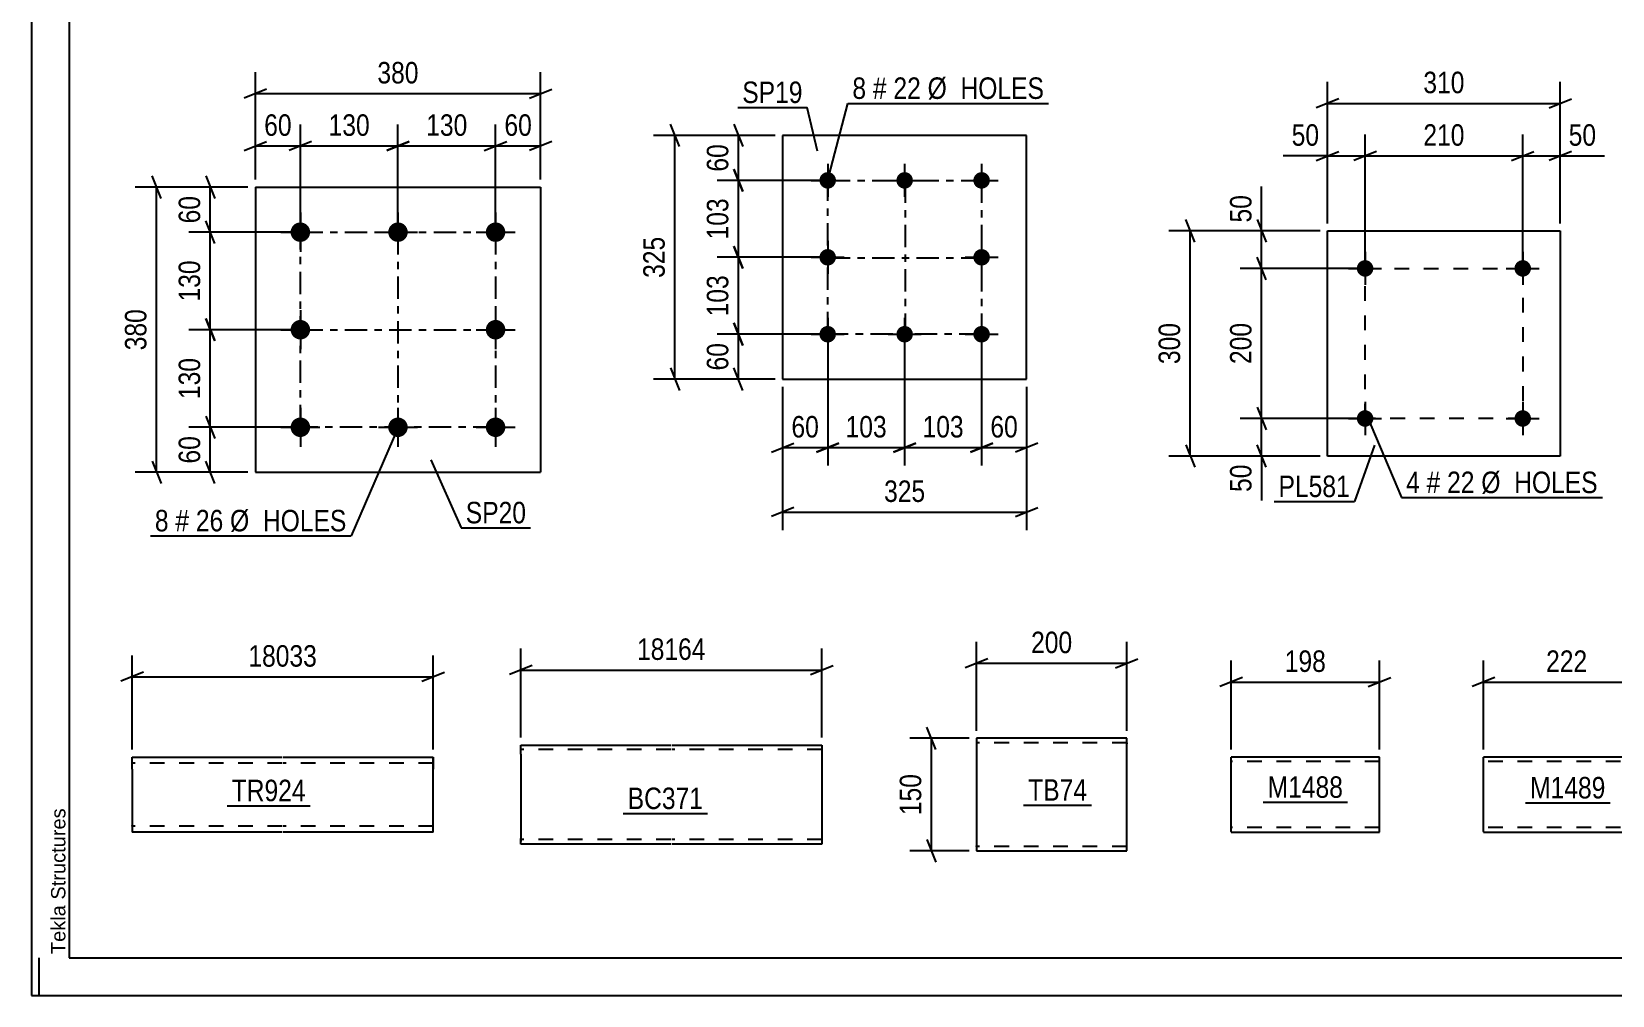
# Model space of a CAD drawing. Header units: millimetres. Extents: x 0 to 841, y 0 to 594.
# Drawn here: x 0 to 210.6, y 0 to 128.4 of the extents above; entities that cross this region are included whole.
import ezdxf

# ---------------------------------------------------------------- set-up
doc = ezdxf.new("R2010")
doc.units = ezdxf.units.MM
doc.linetypes.add('DXK_LINE_DOT2', pattern=[3.9198, 1.9599, -1.9599])
doc.linetypes.add('DXK_LINE_DOT3', pattern=[5.9187, 2.979, -0.9799, 0.9799, -0.9799])
doc.styles.add('Arial', font='ARIAL.TTF', dxfattribs={"height": 0.2})
doc.styles.add('Arial Narrow', font='ARIALN.TTF', dxfattribs={"height": 0.2})

# ---------------------------------------------------------------- blocks, each defined once
blk = doc.blocks.new('Unknown-814521973-1135')
at = {"color": 5, "linetype": 'Continuous'}
for p, q in [((0, 594), (0, 0)), ((5, 589), (5, 5)), ((1, 0), (1, 5)), ((5, 5), (836, 5)), ((0, 0), (841, 0))]:
    blk.add_line(p, q, dxfattribs=at)
at = {"color": 174, "linetype": 'Continuous', "style": 'Arial'}
blk.add_text('Tekla Structures', height=1.9102, rotation=90, dxfattribs=at).set_placement((4.5, 5.5))
blk = doc.blocks.new('Part-814521973-2209 - 2203')
at = {"color": 2, "linetype": 'Continuous'}
for p, q in [((100.04, 114.61), (100.04, 82.11)), ((132.54, 114.61), (100.04, 114.61)), ((132.54, 82.11), (132.54, 114.61)), ((100.04, 82.11), (132.54, 82.11))]:
    blk.add_line(p, q, dxfattribs=at)
blk = doc.blocks.new('Bolt-814521973-2242 - 2203')
at = {"linetype": 'Continuous'}
for points in [[(106.04, 109.71, -1), (106.04, 107.51, -1)], [(116.29, 109.71, -1), (116.29, 107.51, -1)], [(126.54, 109.71, -1), (126.54, 107.51, -1)], [(106.04, 99.46, -1), (106.04, 97.26, -1)], [(126.54, 99.46, -1), (126.54, 97.26, -1)], [(106.04, 89.21, -1), (106.04, 87.01, -1)], [(116.29, 89.21, -1), (116.29, 87.01, -1)], [(126.54, 89.21, -1), (126.54, 87.01, -1)]]:
    blk.add_hatch(color=1, dxfattribs=at).paths.add_polyline_path(points)
at = {"color": 1, "linetype": 'Continuous'}
for p, q in [((106.04, 110.81), (106.04, 106.41)), ((116.29, 110.81), (116.29, 106.41)), ((126.54, 110.81), (126.54, 106.41)), ((103.84, 108.61), (108.24, 108.61)), ((114.09, 108.61), (118.49, 108.61)), ((124.34, 108.61), (128.74, 108.61)), ((106.04, 100.56), (106.04, 96.16)), ((126.54, 100.56), (126.54, 96.16)), ((103.84, 98.36), (108.24, 98.36)), ((124.34, 98.36), (128.74, 98.36)), ((106.04, 90.31), (106.04, 85.91)), ((116.29, 90.31), (116.29, 85.91)), ((126.54, 90.31), (126.54, 85.91)), ((103.84, 88.11), (108.24, 88.11)), ((114.09, 88.11), (118.49, 88.11)), ((124.34, 88.11), (128.74, 88.11))]:
    blk.add_line(p, q, dxfattribs=at)
blk = doc.blocks.new('Part-814521973-2133 - 2118')
at = {"color": 2, "linetype": 'Continuous'}
for p, q in [((125.87, 34.26), (125.87, 19.36)), ((145.87, 34.26), (125.87, 34.26)), ((145.87, 20.46), (145.87, 34.26)), ((125.87, 19.36), (125.87, 19.26)), ((125.87, 19.26), (145.87, 19.26)), ((145.87, 19.26), (145.87, 20.46))]:
    blk.add_line(p, q, dxfattribs=at)
at = {"color": 7, "linetype": 'DXK_LINE_DOT2'}
for p, q in [((145.87, 33.66), (125.87, 33.66)), ((145.87, 33.62), (145.87, 33.66)), ((145.87, 33.66), (145.87, 33.62)), ((145.87, 33.52), (145.87, 33.62)), ((145.87, 33.62), (145.87, 33.52)), ((125.87, 19.86), (125.87, 19.91)), ((145.87, 19.86), (125.87, 19.86)), ((145.87, 19.91), (145.87, 20.23)), ((145.87, 19.86), (145.87, 19.91))]:
    blk.add_line(p, q, dxfattribs=at)
blk = doc.blocks.new('Part-814521973-1954 - 1938')
at = {"color": 2, "linetype": 'Continuous'}
for p, q in [((29.8, 107.71), (29.8, 69.71)), ((29.8, 107.71), (67.8, 107.71)), ((67.8, 107.71), (67.8, 69.71)), ((29.8, 69.71), (67.8, 69.71))]:
    blk.add_line(p, q, dxfattribs=at)
blk = doc.blocks.new('Bolt-814521973-2015 - 1938')
at = {"linetype": 'Continuous'}
for points in [[(35.8, 103.01, -1), (35.8, 100.41, -1)], [(48.8, 103.01, -1), (48.8, 100.41, -1)], [(61.8, 103.01, -1), (61.8, 100.41, -1)], [(35.8, 90.01, -1), (35.8, 87.41, -1)], [(61.8, 90.01, -1), (61.8, 87.41, -1)], [(35.8, 77.01, -1), (35.8, 74.41, -1)], [(48.8, 77.01, -1), (48.8, 74.41, -1)], [(61.8, 77.01, -1), (61.8, 74.41, -1)]]:
    blk.add_hatch(color=1, dxfattribs=at).paths.add_polyline_path(points)
at = {"color": 1, "linetype": 'Continuous'}
for p, q in [((35.8, 104.31), (35.8, 99.11)), ((48.8, 104.31), (48.8, 99.11)), ((61.8, 104.31), (61.8, 99.11)), ((33.2, 101.71), (38.4, 101.71)), ((46.2, 101.71), (51.4, 101.71)), ((59.2, 101.71), (64.4, 101.71)), ((35.8, 91.31), (35.8, 86.11)), ((61.8, 91.31), (61.8, 86.11)), ((33.2, 88.71), (38.4, 88.71)), ((59.2, 88.71), (64.4, 88.71)), ((35.8, 78.31), (35.8, 73.11)), ((48.8, 78.31), (48.8, 73.11)), ((61.8, 78.31), (61.8, 73.11)), ((33.2, 75.71), (38.4, 75.71)), ((46.2, 75.71), (51.4, 75.71)), ((59.2, 75.71), (64.4, 75.71))]:
    blk.add_line(p, q, dxfattribs=at)
blk = doc.blocks.new('Part-814521973-1700 - 1695')
at = {"color": 2, "linetype": 'Continuous'}
for p, q in [((65.16, 32.16), (65.16, 33.36)), ((65.16, 33.36), (85.16, 33.36)), ((65.16, 32.16), (65.16, 20.9)), ((85.26, 33.36), (105.26, 33.36)), ((105.26, 33.36), (105.26, 33.27)), ((105.26, 33.27), (105.26, 32.16)), ((105.26, 32.16), (105.26, 20.16)), ((65.16, 20.26), (65.16, 20.9)), ((65.16, 20.16), (65.16, 20.26)), ((85.16, 20.16), (65.16, 20.16)), ((105.26, 20.16), (85.26, 20.16))]:
    blk.add_line(p, q, dxfattribs=at)
at = {"color": 7, "linetype": 'DXK_LINE_DOT2'}
for p, q in [((85.16, 32.76), (65.16, 32.76)), ((105.26, 32.76), (85.26, 32.76)), ((105.26, 33.01), (105.26, 32.16)), ((65.16, 20.9), (65.16, 20.52)), ((65.16, 20.76), (65.16, 20.81)), ((85.16, 20.76), (65.16, 20.76)), ((105.26, 20.76), (85.26, 20.76)), ((105.26, 20.81), (105.26, 20.9)), ((105.26, 20.76), (105.26, 20.81)), ((105.26, 20.76), (105.26, 20.81))]:
    blk.add_line(p, q, dxfattribs=at)
blk = doc.blocks.new('Part-814521973-6225 - 6219')
at = {"color": 2, "linetype": 'Continuous'}
for p, q in [((13.39, 30.16), (13.39, 31.76)), ((13.39, 31.76), (33.39, 31.76)), ((33.49, 31.76), (53.49, 31.76)), ((53.49, 31.76), (53.49, 30.16)), ((13.39, 30.16), (13.39, 21.76)), ((53.49, 21.76), (53.49, 30.16)), ((33.39, 21.76), (13.39, 21.76)), ((53.49, 21.76), (33.49, 21.76))]:
    blk.add_line(p, q, dxfattribs=at)
at = {"color": 7, "linetype": 'DXK_LINE_DOT2'}
for p, q in [((53.49, 30.16), (53.49, 31.64)), ((33.39, 30.96), (13.39, 30.96)), ((53.49, 30.96), (33.49, 30.96)), ((13.39, 22.56), (13.39, 22.62)), ((33.39, 22.56), (13.39, 22.56)), ((53.49, 22.56), (33.49, 22.56)), ((53.49, 22.56), (53.49, 22.62))]:
    blk.add_line(p, q, dxfattribs=at)
blk = doc.blocks.new('Part-814521973-6247 - 6243')
at = {"color": 2, "linetype": 'Continuous'}
for p, q in [((159.78, 21.86), (159.78, 31.76)), ((179.55, 31.76), (159.78, 31.76)), ((179.55, 22.96), (179.55, 31.76)), ((159.78, 21.86), (159.78, 21.76)), ((159.78, 21.76), (179.55, 21.76)), ((179.55, 21.76), (179.55, 22.96))]:
    blk.add_line(p, q, dxfattribs=at)
at = {"color": 7, "linetype": 'DXK_LINE_DOT2'}
for p, q in [((179.55, 31.16), (159.78, 31.16)), ((159.78, 22.36), (159.78, 22.41)), ((179.55, 22.36), (159.78, 22.36)), ((179.55, 22.41), (179.55, 22.73)), ((179.55, 22.36), (179.55, 22.41))]:
    blk.add_line(p, q, dxfattribs=at)
blk = doc.blocks.new('Bolt-814521973-6302 - 6263')
at = {"linetype": 'Continuous'}
for points in [[(178.72, 76.88, -1), (176.52, 76.88, -1)], [(199.72, 76.88, -1), (197.52, 76.88, -1)]]:
    blk.add_hatch(color=1, dxfattribs=at).paths.add_polyline_path(points)
at = {"color": 1, "linetype": 'Continuous'}
for p, q in [((177.62, 79.08), (177.62, 74.68)), ((198.62, 79.08), (198.62, 74.68)), ((175.42, 76.88), (179.82, 76.88)), ((196.42, 76.88), (200.82, 76.88))]:
    blk.add_line(p, q, dxfattribs=at)
blk = doc.blocks.new('Bolt-814521973-6297 - 6263')
at = {"linetype": 'Continuous'}
for points in [[(178.72, 96.88, -1), (176.52, 96.88, -1)], [(199.72, 96.88, -1), (197.52, 96.88, -1)]]:
    blk.add_hatch(color=1, dxfattribs=at).paths.add_polyline_path(points)
at = {"color": 1, "linetype": 'Continuous'}
for p, q in [((177.62, 99.08), (177.62, 94.68)), ((198.62, 99.08), (198.62, 94.68)), ((175.42, 96.88), (179.82, 96.88)), ((196.42, 96.88), (200.82, 96.88))]:
    blk.add_line(p, q, dxfattribs=at)
blk = doc.blocks.new('Part-814521973-6307 - 6263')
at = {"color": 2, "linetype": 'Continuous'}
for p, q in [((172.62, 71.88), (172.62, 101.88)), ((172.62, 101.88), (203.62, 101.88)), ((203.62, 101.88), (203.62, 71.88)), ((203.62, 71.88), (172.62, 71.88))]:
    blk.add_line(p, q, dxfattribs=at)
blk = doc.blocks.new('Part-814521973-6477 - 6473')
at = {"color": 2, "linetype": 'Continuous'}
for p, q in [((193.39, 21.86), (193.39, 31.76)), ((215.56, 31.76), (193.39, 31.76)), ((215.56, 22.96), (215.56, 31.76)), ((193.39, 21.86), (193.39, 21.76)), ((193.39, 21.76), (215.56, 21.76)), ((215.56, 21.76), (215.56, 22.96))]:
    blk.add_line(p, q, dxfattribs=at)
at = {"color": 7, "linetype": 'DXK_LINE_DOT2'}
for p, q in [((215.56, 31.16), (193.39, 31.16)), ((193.39, 22.36), (193.39, 22.41)), ((215.56, 22.36), (193.39, 22.36)), ((215.56, 22.41), (215.56, 22.73)), ((215.56, 22.36), (215.56, 22.41))]:
    blk.add_line(p, q, dxfattribs=at)
blk = doc.blocks.new('Rectangle-814521973-2329 - 2203')
at = {"color": 1, "linetype": 'DXK_LINE_DOT3'}
blk.add_lwpolyline([(106.04, 108.61), (126.54, 108.61), (126.54, 88.11), (106.04, 88.11), (106.04, 108.61)], close=True, dxfattribs=at)
blk = doc.blocks.new('Rectangle-814521973-2103 - 1938')
at = {"color": 1, "linetype": 'DXK_LINE_DOT3'}
blk.add_lwpolyline([(35.8, 101.71), (61.8, 101.71), (61.8, 75.71), (35.8, 75.71), (35.8, 101.71)], close=True, dxfattribs=at)
blk = doc.blocks.new('Rectangle-814521973-6416 - 6263')
at = {"color": 1, "linetype": 'DXK_LINE_DOT2'}
blk.add_lwpolyline([(177.62, 96.88), (198.62, 96.88), (198.62, 76.88), (177.62, 76.88), (177.62, 96.88)], close=True, dxfattribs=at)
blk = doc.blocks.new('Line-814521973-2322 - 2203')
at = {"color": 1, "linetype": 'DXK_LINE_DOT3'}
blk.add_line((116.34, 108.61), (116.34, 88.11), dxfattribs=at)
blk = doc.blocks.new('Line-814521973-2096 - 1938')
at = {"color": 1, "linetype": 'DXK_LINE_DOT3'}
blk.add_line((48.8, 101.71), (48.8, 75.71), dxfattribs=at)
blk = doc.blocks.new('Line-814521973-2315 - 2203')
at = {"color": 1, "linetype": 'DXK_LINE_DOT3'}
blk.add_line((106.04, 98.31), (126.54, 98.31), dxfattribs=at)
blk = doc.blocks.new('Line-814521973-2088 - 1938')
at = {"color": 1, "linetype": 'DXK_LINE_DOT3'}
blk.add_line((35.8, 88.71), (61.8, 88.71), dxfattribs=at)
blk = doc.blocks.new('StraightDimension-814521973-2248 - 2203')
at = {"color": 7, "linetype": 'Continuous'}
for p, q in [((93.55, 116.11), (94.75, 113.11)), ((99.04, 114.61), (91.3, 114.61)), ((94.15, 108.61), (94.15, 114.61)), ((94.75, 107.11), (93.55, 110.11)), ((105.04, 108.61), (91.3, 108.61))]:
    blk.add_line(p, q, dxfattribs=at)
at = {"color": 0}
blk.add_wipeout([(93.4, 114.04), (89.2, 114.04), (89.2, 109.18), (93.4, 109.18)], dxfattribs=at)
at = {"color": 3, "style": 'Arial Narrow'}
blk.add_text('60', height=2.863, rotation=90.0002, dxfattribs=at).set_placement((92.8, 109.78))
blk = doc.blocks.new('StraightDimension-814521973-2269 - 2203')
at = {"color": 7, "linetype": 'Continuous'}
for p, q in [((100.04, 81.11), (100.04, 62.01)), ((132.54, 81.11), (132.54, 62.01)), ((101.54, 65.01), (98.54, 63.81)), ((100.04, 64.41), (132.54, 64.41)), ((131.04, 63.81), (134.04, 65.01))]:
    blk.add_line(p, q, dxfattribs=at)
at = {"color": 0}
blk.add_wipeout([(119.63, 65.16), (119.63, 69.36), (112.95, 69.36), (112.95, 65.16)], dxfattribs=at)
at = {"color": 3, "style": 'Arial Narrow'}
blk.add_text('325', height=2.863, dxfattribs=at).set_placement((113.55, 65.76))
blk = doc.blocks.new('StraightDimension-814521973-2258 - 2203')
at = {"color": 7, "linetype": 'Continuous'}
for p, q in [((93.55, 89.61), (94.75, 86.61)), ((105.04, 88.11), (91.3, 88.11)), ((94.15, 82.11), (94.15, 88.11)), ((94.75, 80.61), (93.55, 83.61)), ((99.04, 82.11), (91.3, 82.11))]:
    blk.add_line(p, q, dxfattribs=at)
at = {"color": 0}
blk.add_wipeout([(93.4, 87.54), (89.2, 87.54), (89.2, 82.68), (93.4, 82.68)], dxfattribs=at)
at = {"color": 3, "style": 'Arial Narrow'}
blk.add_text('60', height=2.863, rotation=90.0002, dxfattribs=at).set_placement((92.8, 83.28))
blk = doc.blocks.new('StraightDimension-814521973-2284 - 2203')
at = {"color": 7, "linetype": 'Continuous'}
for p, q in [((126.54, 87.11), (126.54, 70.6)), ((132.54, 81.11), (132.54, 70.6)), ((125.04, 72.4), (128.04, 73.6)), ((126.54, 73), (132.54, 73)), ((134.04, 73.6), (131.04, 72.4))]:
    blk.add_line(p, q, dxfattribs=at)
at = {"color": 0}
blk.add_wipeout([(131.97, 73.75), (131.97, 77.95), (127.11, 77.95), (127.11, 73.75)], dxfattribs=at)
at = {"color": 3, "style": 'Arial Narrow'}
blk.add_text('60', height=2.863, dxfattribs=at).set_placement((127.71, 74.35))
blk = doc.blocks.new('StraightDimension-814521973-2294 - 2203')
at = {"color": 7, "linetype": 'Continuous'}
for p, q in [((106.04, 87.11), (106.04, 70.6)), ((100.04, 81.11), (100.04, 70.6)), ((98.54, 72.4), (101.54, 73.6)), ((100.04, 73), (106.04, 73)), ((107.54, 73.6), (104.54, 72.4))]:
    blk.add_line(p, q, dxfattribs=at)
at = {"color": 0}
blk.add_wipeout([(105.47, 73.75), (105.47, 77.95), (100.61, 77.95), (100.61, 73.75)], dxfattribs=at)
at = {"color": 3, "style": 'Arial Narrow'}
blk.add_text('60', height=2.863, dxfattribs=at).set_placement((101.21, 74.35))
blk = doc.blocks.new('StraightDimension-814521973-2305 - 2203')
at = {"color": 7, "linetype": 'Continuous'}
for p, q in [((86.28, 113.11), (85.08, 116.11)), ((99.04, 114.61), (82.83, 114.61)), ((85.68, 82.11), (85.68, 114.61)), ((85.08, 83.61), (86.28, 80.61)), ((99.04, 82.11), (82.83, 82.11))]:
    blk.add_line(p, q, dxfattribs=at)
at = {"color": 0}
blk.add_wipeout([(84.93, 101.7), (80.73, 101.7), (80.73, 95.02), (84.93, 95.02)], dxfattribs=at)
at = {"color": 3, "style": 'Arial Narrow'}
blk.add_text('325', height=2.863, rotation=90.0002, dxfattribs=at).set_placement((84.33, 95.62))
blk = doc.blocks.new('StraightDimension-814521973-9459 - 2203')
at = {"color": 7, "linetype": 'Continuous'}
for p, q in [((93.55, 99.86), (94.75, 96.86)), ((105.04, 98.36), (91.3, 98.36)), ((94.15, 88.11), (94.15, 98.36)), ((94.75, 86.61), (93.55, 89.61)), ((105.04, 88.11), (91.3, 88.11))]:
    blk.add_line(p, q, dxfattribs=at)
at = {"color": 0}
blk.add_wipeout([(93.4, 96.58), (89.2, 96.58), (89.2, 89.89), (93.4, 89.89)], dxfattribs=at)
at = {"color": 3, "style": 'Arial Narrow'}
blk.add_text('103', height=2.863, rotation=90.0002, dxfattribs=at).set_placement((92.8, 90.49))
blk = doc.blocks.new('StraightDimension-814521973-9461 - 2203')
at = {"color": 7, "linetype": 'Continuous'}
for p, q in [((93.55, 110.11), (94.75, 107.11)), ((105.04, 108.61), (91.3, 108.61)), ((94.15, 98.36), (94.15, 108.61)), ((94.75, 96.86), (93.55, 99.86)), ((105.04, 98.36), (91.3, 98.36))]:
    blk.add_line(p, q, dxfattribs=at)
at = {"color": 0}
blk.add_wipeout([(93.4, 106.83), (89.2, 106.83), (89.2, 100.14), (93.4, 100.14)], dxfattribs=at)
at = {"color": 3, "style": 'Arial Narrow'}
blk.add_text('103', height=2.863, rotation=90.0002, dxfattribs=at).set_placement((92.8, 100.74))
blk = doc.blocks.new('StraightDimension-814521973-9481 - 2203')
at = {"color": 7, "linetype": 'Continuous'}
for p, q in [((106.04, 87.11), (106.04, 70.6)), ((116.29, 87.11), (116.29, 70.6)), ((104.54, 72.4), (107.54, 73.6)), ((106.04, 73), (116.29, 73)), ((117.79, 73.6), (114.79, 72.4))]:
    blk.add_line(p, q, dxfattribs=at)
at = {"color": 0}
blk.add_wipeout([(114.51, 73.75), (114.51, 77.95), (107.82, 77.95), (107.82, 73.75)], dxfattribs=at)
at = {"color": 3, "style": 'Arial Narrow'}
blk.add_text('103', height=2.863, dxfattribs=at).set_placement((108.42, 74.35))
blk = doc.blocks.new('StraightDimension-814521973-9483 - 2203')
at = {"color": 7, "linetype": 'Continuous'}
for p, q in [((116.29, 87.11), (116.29, 70.6)), ((126.54, 87.11), (126.54, 70.6)), ((114.79, 72.4), (117.79, 73.6)), ((116.29, 73), (126.54, 73)), ((128.04, 73.6), (125.04, 72.4))]:
    blk.add_line(p, q, dxfattribs=at)
at = {"color": 0}
blk.add_wipeout([(124.76, 73.75), (124.76, 77.95), (118.07, 77.95), (118.07, 73.75)], dxfattribs=at)
at = {"color": 3, "style": 'Arial Narrow'}
blk.add_text('103', height=2.863, dxfattribs=at).set_placement((118.67, 74.35))
blk = doc.blocks.new('StraightDimension-814521973-2135 - 2118')
at = {"color": 7, "linetype": 'Continuous'}
for p, q in [((125.87, 35.26), (125.87, 47.11)), ((145.87, 35.26), (145.87, 47.11)), ((127.37, 44.86), (124.37, 43.66)), ((125.87, 44.26), (145.87, 44.26)), ((144.37, 43.66), (147.37, 44.86))]:
    blk.add_line(p, q, dxfattribs=at)
at = {"color": 0}
blk.add_wipeout([(139.21, 45.01), (139.21, 49.21), (132.53, 49.21), (132.53, 45.01)], dxfattribs=at)
at = {"color": 3, "style": 'Arial Narrow'}
blk.add_text('200', height=2.863, dxfattribs=at).set_placement((133.13, 45.61))
blk = doc.blocks.new('StraightDimension-814521973-2146 - 2118')
at = {"color": 7, "linetype": 'Continuous'}
for p, q in [((124.87, 34.26), (117, 34.26)), ((120.45, 32.76), (119.25, 35.76)), ((119.85, 19.26), (119.85, 34.26)), ((124.87, 19.26), (117, 19.26)), ((119.25, 20.76), (120.45, 17.76))]:
    blk.add_line(p, q, dxfattribs=at)
at = {"color": 0}
blk.add_wipeout([(119.1, 30.11), (114.9, 30.11), (114.9, 23.42), (119.1, 23.42)], dxfattribs=at)
at = {"color": 3, "style": 'Arial Narrow'}
blk.add_text('150', height=2.863, rotation=90.0002, dxfattribs=at).set_placement((118.5, 24.02))
blk = doc.blocks.new('StraightDimension-814521973-2078 - 1938')
at = {"color": 7, "linetype": 'Continuous'}
for p, q in [((29.8, 108.71), (29.8, 123.03)), ((67.8, 108.71), (67.8, 123.03)), ((31.3, 120.78), (28.3, 119.58)), ((29.8, 120.18), (67.8, 120.18)), ((66.3, 119.58), (69.3, 120.78))]:
    blk.add_line(p, q, dxfattribs=at)
at = {"color": 0}
blk.add_wipeout([(52.15, 120.93), (52.15, 125.13), (45.46, 125.13), (45.46, 120.93)], dxfattribs=at)
at = {"color": 3, "style": 'Arial Narrow'}
blk.add_text('380', height=2.863, dxfattribs=at).set_placement((46.06, 121.53))
blk = doc.blocks.new('StraightDimension-814521973-2021 - 1938')
at = {"color": 7, "linetype": 'Continuous'}
for p, q in [((23.2, 77.21), (24.4, 74.21)), ((34.8, 75.71), (20.95, 75.71)), ((23.8, 69.71), (23.8, 75.71)), ((28.8, 69.71), (20.95, 69.71)), ((24.4, 68.21), (23.2, 71.21))]:
    blk.add_line(p, q, dxfattribs=at)
at = {"color": 0}
blk.add_wipeout([(23.05, 75.14), (18.85, 75.14), (18.85, 70.28), (23.05, 70.28)], dxfattribs=at)
at = {"color": 3, "style": 'Arial Narrow'}
blk.add_text('60', height=2.863, rotation=90.0002, dxfattribs=at).set_placement((22.45, 70.88))
blk = doc.blocks.new('StraightDimension-814521973-2031 - 1938')
at = {"color": 7, "linetype": 'Continuous'}
for p, q in [((28.8, 107.71), (20.95, 107.71)), ((23.2, 109.21), (24.4, 106.21)), ((23.8, 101.71), (23.8, 107.71)), ((24.4, 100.21), (23.2, 103.21)), ((34.8, 101.71), (20.95, 101.71))]:
    blk.add_line(p, q, dxfattribs=at)
at = {"color": 0}
blk.add_wipeout([(23.05, 107.14), (18.85, 107.14), (18.85, 102.28), (23.05, 102.28)], dxfattribs=at)
at = {"color": 3, "style": 'Arial Narrow'}
blk.add_text('60', height=2.863, rotation=90.0002, dxfattribs=at).set_placement((22.45, 102.88))
blk = doc.blocks.new('StraightDimension-814521973-2042 - 1938')
at = {"color": 7, "linetype": 'Continuous'}
for p, q in [((28.8, 107.71), (13.79, 107.71)), ((17.24, 106.21), (16.04, 109.21)), ((16.64, 69.71), (16.64, 107.71)), ((28.8, 69.71), (13.79, 69.71)), ((16.04, 71.21), (17.24, 68.21))]:
    blk.add_line(p, q, dxfattribs=at)
at = {"color": 0}
blk.add_wipeout([(15.89, 92.05), (11.69, 92.05), (11.69, 85.37), (15.89, 85.37)], dxfattribs=at)
at = {"color": 3, "style": 'Arial Narrow'}
blk.add_text('380', height=2.863, rotation=90.0002, dxfattribs=at).set_placement((15.29, 85.97))
blk = doc.blocks.new('StraightDimension-814521973-2057 - 1938')
at = {"color": 7, "linetype": 'Continuous'}
for p, q in [((29.8, 108.71), (29.8, 116.05)), ((35.8, 102.71), (35.8, 116.05)), ((28.3, 112.6), (31.3, 113.8)), ((37.3, 113.8), (34.3, 112.6)), ((29.8, 113.2), (35.8, 113.2))]:
    blk.add_line(p, q, dxfattribs=at)
at = {"color": 0}
blk.add_wipeout([(35.23, 113.95), (35.23, 118.15), (30.38, 118.15), (30.38, 113.95)], dxfattribs=at)
at = {"color": 3, "style": 'Arial Narrow'}
blk.add_text('60', height=2.863, dxfattribs=at).set_placement((30.98, 114.55))
blk = doc.blocks.new('StraightDimension-814521973-9407 - 1938')
at = {"color": 7, "linetype": 'Continuous'}
for p, q in [((48.8, 102.71), (48.8, 116.05)), ((61.8, 102.71), (61.8, 116.05)), ((50.3, 113.8), (47.3, 112.6)), ((60.3, 112.6), (63.3, 113.8)), ((48.8, 113.2), (61.8, 113.2))]:
    blk.add_line(p, q, dxfattribs=at)
at = {"color": 0}
blk.add_wipeout([(58.65, 113.95), (58.65, 118.15), (51.96, 118.15), (51.96, 113.95)], dxfattribs=at)
at = {"color": 3, "style": 'Arial Narrow'}
blk.add_text('130', height=2.863, dxfattribs=at).set_placement((52.56, 114.55))
blk = doc.blocks.new('StraightDimension-814521973-2067 - 1938')
at = {"color": 7, "linetype": 'Continuous'}
for p, q in [((61.8, 102.71), (61.8, 116.05)), ((67.8, 108.71), (67.8, 116.05)), ((60.3, 112.6), (63.3, 113.8)), ((69.3, 113.8), (66.3, 112.6)), ((61.8, 113.2), (67.8, 113.2))]:
    blk.add_line(p, q, dxfattribs=at)
at = {"color": 0}
blk.add_wipeout([(67.23, 113.95), (67.23, 118.15), (62.38, 118.15), (62.38, 113.95)], dxfattribs=at)
at = {"color": 3, "style": 'Arial Narrow'}
blk.add_text('60', height=2.863, dxfattribs=at).set_placement((62.98, 114.55))
blk = doc.blocks.new('StraightDimension-814521973-9383 - 1938')
at = {"color": 7, "linetype": 'Continuous'}
for p, q in [((34.8, 88.71), (20.95, 88.71)), ((24.4, 87.21), (23.2, 90.21)), ((23.8, 75.71), (23.8, 88.71)), ((23.2, 77.21), (24.4, 74.21)), ((34.8, 75.71), (20.95, 75.71))]:
    blk.add_line(p, q, dxfattribs=at)
at = {"color": 0}
blk.add_wipeout([(23.05, 85.55), (18.85, 85.55), (18.85, 78.87), (23.05, 78.87)], dxfattribs=at)
at = {"color": 3, "style": 'Arial Narrow'}
blk.add_text('130', height=2.863, rotation=90.0002, dxfattribs=at).set_placement((22.45, 79.47))
blk = doc.blocks.new('StraightDimension-814521973-9385 - 1938')
at = {"color": 7, "linetype": 'Continuous'}
for p, q in [((24.4, 100.21), (23.2, 103.21)), ((34.8, 101.71), (20.95, 101.71)), ((23.8, 88.71), (23.8, 101.71)), ((34.8, 88.71), (20.95, 88.71)), ((23.2, 90.21), (24.4, 87.21))]:
    blk.add_line(p, q, dxfattribs=at)
at = {"color": 0}
blk.add_wipeout([(23.05, 98.55), (18.85, 98.55), (18.85, 91.87), (23.05, 91.87)], dxfattribs=at)
at = {"color": 3, "style": 'Arial Narrow'}
blk.add_text('130', height=2.863, rotation=90.0002, dxfattribs=at).set_placement((22.45, 92.47))
blk = doc.blocks.new('StraightDimension-814521973-9405 - 1938')
at = {"color": 7, "linetype": 'Continuous'}
for p, q in [((35.8, 102.71), (35.8, 116.05)), ((48.8, 102.71), (48.8, 116.05)), ((37.3, 113.8), (34.3, 112.6)), ((47.3, 112.6), (50.3, 113.8)), ((35.8, 113.2), (48.8, 113.2))]:
    blk.add_line(p, q, dxfattribs=at)
at = {"color": 0}
blk.add_wipeout([(45.65, 113.95), (45.65, 118.15), (38.96, 118.15), (38.96, 113.95)], dxfattribs=at)
at = {"color": 3, "style": 'Arial Narrow'}
blk.add_text('130', height=2.863, dxfattribs=at).set_placement((39.56, 114.55))
blk = doc.blocks.new('StraightDimension-814521973-1779 - 1695')
at = {"color": 7, "linetype": 'Continuous'}
for p, q in [((65.16, 34.36), (65.16, 46.21)), ((105.26, 34.36), (105.26, 46.21)), ((66.66, 43.96), (63.66, 42.76)), ((65.16, 43.36), (105.26, 43.36)), ((103.76, 42.76), (106.76, 43.96))]:
    blk.add_line(p, q, dxfattribs=at)
at = {"color": 0}
blk.add_wipeout([(90.38, 44.11), (90.38, 48.31), (80.04, 48.31), (80.04, 44.11)], dxfattribs=at)
at = {"color": 3, "style": 'Arial Narrow'}
blk.add_text('18164', height=2.863, dxfattribs=at).set_placement((80.64, 44.71))
blk = doc.blocks.new('StraightDimension-814521973-6228 - 6219')
at = {"color": 7, "linetype": 'Continuous'}
for p, q in [((13.39, 32.76), (13.39, 45.31)), ((53.49, 32.76), (53.49, 45.31)), ((14.89, 43.06), (11.89, 41.86)), ((13.39, 42.46), (53.49, 42.46)), ((51.99, 41.86), (54.99, 43.06))]:
    blk.add_line(p, q, dxfattribs=at)
at = {"color": 0}
blk.add_wipeout([(38.61, 43.21), (38.61, 47.41), (28.27, 47.41), (28.27, 43.21)], dxfattribs=at)
at = {"color": 3, "style": 'Arial Narrow'}
blk.add_text('18033', height=2.863, dxfattribs=at).set_placement((28.87, 43.81))
blk = doc.blocks.new('StraightDimension-814521973-6249 - 6243')
at = {"color": 7, "linetype": 'Continuous'}
for p, q in [((159.78, 32.76), (159.78, 44.61)), ((179.55, 32.76), (179.55, 44.61)), ((161.28, 42.36), (158.28, 41.16)), ((178.05, 41.16), (181.05, 42.36)), ((159.78, 41.76), (179.55, 41.76))]:
    blk.add_line(p, q, dxfattribs=at)
at = {"color": 0}
blk.add_wipeout([(173.01, 42.51), (173.01, 46.71), (166.32, 46.71), (166.32, 42.51)], dxfattribs=at)
at = {"color": 3, "style": 'Arial Narrow'}
blk.add_text('198', height=2.863, dxfattribs=at).set_placement((166.92, 43.11))
blk = doc.blocks.new('StraightDimension-814521973-6309 - 6263')
at = {"color": 7, "linetype": 'Continuous'}
for p, q in [((172.62, 102.88), (172.62, 114.73)), ((177.62, 97.88), (177.62, 114.73)), ((171.12, 111.28), (174.12, 112.48)), ((172.62, 111.88), (177.62, 111.88)), ((179.12, 112.48), (176.12, 111.28))]:
    blk.add_line(p, q, dxfattribs=at)
at = {"color": 0}
blk.add_wipeout([(172.09, 112.63), (172.09, 116.83), (167.24, 116.83), (167.24, 112.63)], dxfattribs=at)
at = {"color": 7, "linetype": 'Continuous'}
blk.add_line((172.62, 111.88), (166.71, 111.88), dxfattribs=at)
blk.add_line((172.62, 111.88), (166.71, 111.88), dxfattribs=at)
at = {"color": 3, "style": 'Arial Narrow'}
blk.add_text('50', height=2.863, dxfattribs=at).set_placement((167.84, 113.23))
blk = doc.blocks.new('StraightDimension-814521973-6322 - 6263')
at = {"color": 7, "linetype": 'Continuous'}
for p, q in [((177.62, 97.88), (177.62, 114.73)), ((198.62, 97.88), (198.62, 114.73)), ((179.12, 112.48), (176.12, 111.28)), ((177.62, 111.88), (198.62, 111.88)), ((197.12, 111.28), (200.12, 112.48))]:
    blk.add_line(p, q, dxfattribs=at)
at = {"color": 0}
blk.add_wipeout([(191.46, 112.63), (191.46, 116.83), (184.78, 116.83), (184.78, 112.63)], dxfattribs=at)
at = {"color": 3, "style": 'Arial Narrow'}
blk.add_text('210', height=2.863, dxfattribs=at).set_placement((185.38, 113.23))
blk = doc.blocks.new('StraightDimension-814521973-6338 - 6263')
at = {"color": 7, "linetype": 'Continuous'}
for p, q in [((198.62, 97.88), (198.62, 114.73)), ((203.62, 102.88), (203.62, 114.73)), ((197.12, 111.28), (200.12, 112.48)), ((198.62, 111.88), (203.62, 111.88)), ((205.12, 112.48), (202.12, 111.28))]:
    blk.add_line(p, q, dxfattribs=at)
at = {"color": 0}
blk.add_wipeout([(209, 112.63), (209, 116.83), (204.14, 116.83), (204.14, 112.63)], dxfattribs=at)
at = {"color": 7, "linetype": 'Continuous'}
blk.add_line((203.62, 111.88), (209.53, 111.88), dxfattribs=at)
blk.add_line((203.62, 111.88), (209.53, 111.88), dxfattribs=at)
at = {"color": 3, "style": 'Arial Narrow'}
blk.add_text('50', height=2.863, dxfattribs=at).set_placement((204.74, 113.23))
blk = doc.blocks.new('StraightDimension-814521973-6352 - 6263')
at = {"color": 7, "linetype": 'Continuous'}
for p, q in [((172.62, 102.88), (172.62, 121.73)), ((203.62, 102.88), (203.62, 121.73)), ((174.12, 119.48), (171.12, 118.28)), ((172.62, 118.88), (203.62, 118.88)), ((202.12, 118.28), (205.12, 119.48))]:
    blk.add_line(p, q, dxfattribs=at)
at = {"color": 0}
blk.add_wipeout([(191.46, 119.63), (191.46, 123.83), (184.78, 123.83), (184.78, 119.63)], dxfattribs=at)
at = {"color": 3, "style": 'Arial Narrow'}
blk.add_text('310', height=2.863, dxfattribs=at).set_placement((185.38, 120.23))
blk = doc.blocks.new('StraightDimension-814521973-6363 - 6263')
at = {"color": 7, "linetype": 'Continuous'}
for p, q in [((154.93, 100.38), (153.73, 103.38)), ((171.62, 101.88), (151.48, 101.88)), ((154.33, 71.88), (154.33, 101.88)), ((171.62, 71.88), (151.48, 71.88)), ((153.73, 73.38), (154.93, 70.38))]:
    blk.add_line(p, q, dxfattribs=at)
at = {"color": 0}
blk.add_wipeout([(153.58, 90.22), (149.38, 90.22), (149.38, 83.53), (153.58, 83.53)], dxfattribs=at)
at = {"color": 3, "style": 'Arial Narrow'}
blk.add_text('300', height=2.863, rotation=90.0002, dxfattribs=at).set_placement((152.98, 84.13))
blk = doc.blocks.new('StraightDimension-814521973-6374 - 6263')
at = {"color": 7, "linetype": 'Continuous'}
for p, q in [((163.24, 78.38), (164.44, 75.38)), ((176.62, 76.88), (160.99, 76.88)), ((163.84, 71.88), (163.84, 76.88)), ((171.62, 71.88), (160.99, 71.88)), ((164.44, 70.38), (163.24, 73.38))]:
    blk.add_line(p, q, dxfattribs=at)
at = {"color": 0}
blk.add_wipeout([(163.09, 71.35), (158.89, 71.35), (158.89, 66.49), (163.09, 66.49)], dxfattribs=at)
at = {"color": 7, "linetype": 'Continuous'}
blk.add_line((163.84, 71.88), (163.84, 65.97), dxfattribs=at)
blk.add_line((163.84, 71.88), (163.84, 65.97), dxfattribs=at)
at = {"color": 3, "style": 'Arial Narrow'}
blk.add_text('50', height=2.863, rotation=90.0002, dxfattribs=at).set_placement((162.49, 67.09))
blk = doc.blocks.new('StraightDimension-814521973-6387 - 6263')
at = {"color": 7, "linetype": 'Continuous'}
for p, q in [((176.62, 96.88), (160.99, 96.88)), ((164.44, 95.38), (163.24, 98.38)), ((163.84, 76.88), (163.84, 96.88)), ((163.24, 78.38), (164.44, 75.38)), ((176.62, 76.88), (160.99, 76.88))]:
    blk.add_line(p, q, dxfattribs=at)
at = {"color": 0}
blk.add_wipeout([(163.09, 90.22), (158.89, 90.22), (158.89, 83.54), (163.09, 83.54)], dxfattribs=at)
at = {"color": 3, "style": 'Arial Narrow'}
blk.add_text('200', height=2.863, rotation=90.0002, dxfattribs=at).set_placement((162.49, 84.14))
blk = doc.blocks.new('StraightDimension-814521973-6403 - 6263')
at = {"color": 7, "linetype": 'Continuous'}
for p, q in [((163.24, 103.38), (164.44, 100.38)), ((171.62, 101.88), (160.99, 101.88)), ((163.84, 96.88), (163.84, 101.88)), ((176.62, 96.88), (160.99, 96.88)), ((164.44, 95.38), (163.24, 98.38))]:
    blk.add_line(p, q, dxfattribs=at)
at = {"color": 0}
blk.add_wipeout([(163.09, 107.26), (158.89, 107.26), (158.89, 102.4), (163.09, 102.4)], dxfattribs=at)
at = {"color": 7, "linetype": 'Continuous'}
blk.add_line((163.84, 101.88), (163.84, 107.78), dxfattribs=at)
blk.add_line((163.84, 101.88), (163.84, 107.78), dxfattribs=at)
at = {"color": 3, "style": 'Arial Narrow'}
blk.add_text('50', height=2.863, rotation=90.0002, dxfattribs=at).set_placement((162.49, 103))
blk = doc.blocks.new('StraightDimension-814521973-6479 - 6473')
at = {"color": 7, "linetype": 'Continuous'}
for p, q in [((193.39, 32.76), (193.39, 44.61)), ((215.56, 32.76), (215.56, 44.61)), ((194.89, 42.36), (191.89, 41.16)), ((214.06, 41.16), (217.06, 42.36)), ((193.39, 41.76), (215.56, 41.76))]:
    blk.add_line(p, q, dxfattribs=at)
at = {"color": 0}
blk.add_wipeout([(207.82, 42.51), (207.82, 46.71), (201.13, 46.71), (201.13, 42.51)], dxfattribs=at)
at = {"color": 3, "style": 'Arial Narrow'}
blk.add_text('222', height=2.863, dxfattribs=at).set_placement((201.73, 43.11))
blk = doc.blocks.new('Mark-814521973-2205 - 2203')
at = {"color": 0}
blk.add_wipeout([(102.7, 118.92), (102.7, 121.92), (94.66, 121.92), (94.66, 118.92)], dxfattribs=at)
blk.add_wipeout([(102.7, 118.92), (102.7, 121.92), (94.66, 121.92), (94.66, 118.92)], dxfattribs=at)
at = {"color": 30, "linetype": 'Continuous'}
for p in [(94.06, 118.32), (104.69, 112.51)]:
    blk.add_line(p, (103.3, 118.32), dxfattribs=at)
at = {"color": 3, "style": 'Arial Narrow'}
blk.add_text('SP19', height=2.863, dxfattribs=at).set_placement((94.66, 118.92))
blk = doc.blocks.new('Mark-814521973-2238 - 2203')
at = {"color": 0}
blk.add_wipeout([(111.16, 119.47), (111.16, 122.47), (109.33, 122.47), (109.33, 119.47)], dxfattribs=at)
blk.add_wipeout([(111.16, 119.47), (111.16, 122.47), (109.33, 122.47), (109.33, 119.47)], dxfattribs=at)
at = {"color": 7, "linetype": 'Continuous'}
blk.add_line((105.99, 108.31), (108.73, 118.87), dxfattribs=at)
at = {"color": 0}
blk.add_wipeout([(113.89, 119.47), (113.89, 122.47), (112.06, 122.47), (112.06, 119.47)], dxfattribs=at)
blk.add_wipeout([(113.89, 119.47), (113.89, 122.47), (112.06, 122.47), (112.06, 119.47)], dxfattribs=at)
at = {"color": 3, "style": 'Arial Narrow'}
blk.add_text('8', height=2.86, dxfattribs=at).set_placement((109.33, 119.47))
at = {"color": 0}
blk.add_wipeout([(118.45, 119.47), (118.45, 122.47), (114.79, 122.47), (114.79, 119.47)], dxfattribs=at)
blk.add_wipeout([(118.45, 119.47), (118.45, 122.47), (114.79, 122.47), (114.79, 119.47)], dxfattribs=at)
at = {"color": 3, "style": 'Arial Narrow'}
for s, height, p in [('#', 2.86, (112.06, 119.47)), ('22', 2.863, (114.79, 119.47))]:
    blk.add_text(s, height=height, dxfattribs=at).set_placement(p)
at = {"color": 0}
blk.add_wipeout([(134.87, 119.47), (134.87, 122.47), (119.35, 122.47), (119.35, 119.47)], dxfattribs=at)
blk.add_wipeout([(134.87, 119.47), (134.87, 122.47), (119.35, 122.47), (119.35, 119.47)], dxfattribs=at)
at = {"color": 7, "linetype": 'Continuous'}
blk.add_line((108.73, 118.87), (135.47, 118.87), dxfattribs=at)
at = {"color": 3, "style": 'Arial Narrow'}
blk.add_text('Ø  HOLES', height=2.863, dxfattribs=at).set_placement((119.35, 119.47))
blk = doc.blocks.new('Mark-814521973-2131 - 2118')
at = {"color": 0}
blk.add_wipeout([(140.59, 25.94), (140.59, 28.94), (132.74, 28.94), (132.74, 25.94)], dxfattribs=at)
blk.add_wipeout([(140.59, 25.94), (140.59, 28.94), (132.74, 28.94), (132.74, 25.94)], dxfattribs=at)
at = {"color": 30, "linetype": 'Continuous'}
blk.add_line((132.14, 25.34), (141.19, 25.34), dxfattribs=at)
at = {"color": 3, "style": 'Arial Narrow'}
blk.add_text('TB74', height=2.863, dxfattribs=at).set_placement((132.74, 25.94))
blk = doc.blocks.new('Mark-814521973-2011 - 1938')
at = {"color": 0}
blk.add_wipeout([(18.25, 61.84), (18.25, 64.84), (16.42, 64.84), (16.42, 61.84)], dxfattribs=at)
blk.add_wipeout([(18.25, 61.84), (18.25, 64.84), (16.42, 64.84), (16.42, 61.84)], dxfattribs=at)
blk.add_wipeout([(20.98, 61.84), (20.98, 64.84), (19.15, 64.84), (19.15, 61.84)], dxfattribs=at)
blk.add_wipeout([(20.98, 61.84), (20.98, 64.84), (19.15, 64.84), (19.15, 61.84)], dxfattribs=at)
at = {"color": 3, "style": 'Arial Narrow'}
blk.add_text('8', height=2.86, dxfattribs=at).set_placement((16.42, 61.84))
at = {"color": 0}
blk.add_wipeout([(25.53, 61.84), (25.53, 64.84), (21.88, 64.84), (21.88, 61.84)], dxfattribs=at)
blk.add_wipeout([(25.53, 61.84), (25.53, 64.84), (21.88, 64.84), (21.88, 61.84)], dxfattribs=at)
at = {"color": 3, "style": 'Arial Narrow'}
blk.add_text('#', height=2.86, dxfattribs=at).set_placement((19.15, 61.84))
at = {"color": 0}
blk.add_wipeout([(41.96, 61.84), (41.96, 64.84), (26.43, 64.84), (26.43, 61.84)], dxfattribs=at)
blk.add_wipeout([(41.96, 61.84), (41.96, 64.84), (26.43, 64.84), (26.43, 61.84)], dxfattribs=at)
at = {"color": 7, "linetype": 'Continuous'}
for p in [(48.75, 75.49), (15.82, 61.24)]:
    blk.add_line(p, (42.56, 61.24), dxfattribs=at)
at = {"color": 3, "style": 'Arial Narrow'}
for s, p in [('26', (21.88, 61.84)), ('Ø  HOLES', (26.43, 61.84))]:
    blk.add_text(s, height=2.863, dxfattribs=at).set_placement(p)
blk = doc.blocks.new('Mark-814521973-1950 - 1938')
at = {"color": 0}
blk.add_wipeout([(65.87, 62.91), (65.87, 65.91), (57.83, 65.91), (57.83, 62.91)], dxfattribs=at)
blk.add_wipeout([(65.87, 62.91), (65.87, 65.91), (57.83, 65.91), (57.83, 62.91)], dxfattribs=at)
at = {"color": 30, "linetype": 'Continuous'}
for p, q in [((53.17, 71.38), (57.23, 62.31)), ((57.23, 62.31), (66.47, 62.31))]:
    blk.add_line(p, q, dxfattribs=at)
at = {"color": 3, "style": 'Arial Narrow'}
blk.add_text('SP20', height=2.863, dxfattribs=at).set_placement((57.83, 62.91))
blk = doc.blocks.new('Mark-814521973-1698 - 1695')
at = {"color": 0}
blk.add_wipeout([(89.45, 24.83), (89.45, 27.83), (79.4, 27.83), (79.4, 24.83)], dxfattribs=at)
blk.add_wipeout([(89.45, 24.83), (89.45, 27.83), (79.4, 27.83), (79.4, 24.83)], dxfattribs=at)
at = {"color": 30, "linetype": 'Continuous'}
blk.add_line((78.8, 24.23), (90.05, 24.23), dxfattribs=at)
at = {"color": 3, "style": 'Arial Narrow'}
blk.add_text('BC371', height=2.863, dxfattribs=at).set_placement((79.4, 24.83))
blk = doc.blocks.new('Mark-814521973-6223 - 6219')
at = {"color": 0}
blk.add_wipeout([(36.51, 25.88), (36.51, 28.88), (26.65, 28.88), (26.65, 25.88)], dxfattribs=at)
blk.add_wipeout([(36.51, 25.88), (36.51, 28.88), (26.65, 28.88), (26.65, 25.88)], dxfattribs=at)
at = {"color": 30, "linetype": 'Continuous'}
blk.add_line((26.05, 25.28), (37.11, 25.28), dxfattribs=at)
at = {"color": 3, "style": 'Arial Narrow'}
blk.add_text('TR924', height=2.863, dxfattribs=at).set_placement((26.65, 25.88))
blk = doc.blocks.new('Mark-814521973-6245 - 6243')
at = {"color": 0}
blk.add_wipeout([(174.69, 26.33), (174.69, 29.33), (164.64, 29.33), (164.64, 26.33)], dxfattribs=at)
blk.add_wipeout([(174.69, 26.33), (174.69, 29.33), (164.64, 29.33), (164.64, 26.33)], dxfattribs=at)
at = {"color": 30, "linetype": 'Continuous'}
blk.add_line((164.04, 25.73), (175.29, 25.73), dxfattribs=at)
at = {"color": 3, "style": 'Arial Narrow'}
blk.add_text('M1488', height=2.863, dxfattribs=at).set_placement((164.64, 26.33))
blk = doc.blocks.new('Mark-814521973-6303 - 6263')
at = {"color": 0}
blk.add_wipeout([(175.59, 66.41), (175.59, 69.41), (166.09, 69.41), (166.09, 66.41)], dxfattribs=at)
blk.add_wipeout([(175.59, 66.41), (175.59, 69.41), (166.09, 69.41), (166.09, 66.41)], dxfattribs=at)
at = {"color": 30, "linetype": 'Continuous'}
for p in [(178.88, 73.32), (165.49, 65.81)]:
    blk.add_line(p, (176.19, 65.81), dxfattribs=at)
at = {"color": 3, "style": 'Arial Narrow'}
blk.add_text('PL581', height=2.863, dxfattribs=at).set_placement((166.09, 66.41))
blk = doc.blocks.new('MarkSet-814521973-6463 - 6263')
at = {"color": 0}
blk.add_wipeout([(184.91, 66.94), (184.91, 69.94), (183.09, 69.94), (183.09, 66.94)], dxfattribs=at)
blk.add_wipeout([(184.91, 66.94), (184.91, 69.94), (183.09, 69.94), (183.09, 66.94)], dxfattribs=at)
at = {"color": 7, "linetype": 'Continuous'}
blk.add_line((177.9, 77.15), (182.49, 66.34), dxfattribs=at)
at = {"color": 0}
blk.add_wipeout([(187.64, 66.94), (187.64, 69.94), (185.81, 69.94), (185.81, 66.94)], dxfattribs=at)
blk.add_wipeout([(187.64, 66.94), (187.64, 69.94), (185.81, 69.94), (185.81, 66.94)], dxfattribs=at)
at = {"color": 3, "style": 'Arial Narrow'}
blk.add_text('4', height=2.86, dxfattribs=at).set_placement((183.09, 66.94))
at = {"color": 0}
blk.add_wipeout([(192.2, 66.94), (192.2, 69.94), (188.54, 69.94), (188.54, 66.94)], dxfattribs=at)
blk.add_wipeout([(192.2, 66.94), (192.2, 69.94), (188.54, 69.94), (188.54, 66.94)], dxfattribs=at)
at = {"color": 3, "style": 'Arial Narrow'}
for s, height, p in [('#', 2.86, (185.81, 66.94)), ('22', 2.863, (188.54, 66.94))]:
    blk.add_text(s, height=height, dxfattribs=at).set_placement(p)
at = {"color": 0}
blk.add_wipeout([(208.63, 66.94), (208.63, 69.94), (193.1, 69.94), (193.1, 66.94)], dxfattribs=at)
blk.add_wipeout([(208.63, 66.94), (208.63, 69.94), (193.1, 69.94), (193.1, 66.94)], dxfattribs=at)
at = {"color": 7, "linetype": 'Continuous'}
blk.add_line((182.49, 66.34), (209.23, 66.34), dxfattribs=at)
at = {"color": 3, "style": 'Arial Narrow'}
blk.add_text('Ø  HOLES', height=2.863, dxfattribs=at).set_placement((193.1, 66.94))
blk = doc.blocks.new('Mark-814521973-6475 - 6473')
at = {"color": 0}
blk.add_wipeout([(209.65, 26.25), (209.65, 29.25), (199.6, 29.25), (199.6, 26.25)], dxfattribs=at)
blk.add_wipeout([(209.65, 26.25), (209.65, 29.25), (199.6, 29.25), (199.6, 26.25)], dxfattribs=at)
at = {"color": 30, "linetype": 'Continuous'}
blk.add_line((199, 25.65), (210.25, 25.65), dxfattribs=at)
at = {"color": 3, "style": 'Arial Narrow'}
blk.add_text('M1489', height=2.863, dxfattribs=at).set_placement((199.6, 26.25))

msp = doc.modelspace()

# ---------------------------------------------------------------- block references
for name in ['Unknown-814521973-1135', 'Part-814521973-2209 - 2203', 'Bolt-814521973-2242 - 2203', 'Part-814521973-1954 - 1938', 'Rectangle-814521973-2329 - 2203', 'Line-814521973-2322 - 2203', 'Bolt-814521973-2015 - 1938', 'Rectangle-814521973-2103 - 1938', 'Line-814521973-2096 - 1938', 'Part-814521973-6307 - 6263', 'Bolt-814521973-6297 - 6263', 'Line-814521973-2315 - 2203', 'Rectangle-814521973-6416 - 6263', 'Line-814521973-2088 - 1938', 'Bolt-814521973-6302 - 6263', 'Part-814521973-2133 - 2118', 'Part-814521973-6225 - 6219', 'Part-814521973-1700 - 1695', 'Part-814521973-6247 - 6243', 'Part-814521973-6477 - 6473']:
    msp.add_blockref(name, (0, 0))

# ---------------------------------------------------------------- next in the draw order: block references
for name in ['StraightDimension-814521973-2078 - 1938', 'StraightDimension-814521973-2248 - 2203', 'StraightDimension-814521973-6309 - 6263', 'StraightDimension-814521973-2269 - 2203', 'StraightDimension-814521973-2021 - 1938', 'Mark-814521973-1950 - 1938', 'StraightDimension-814521973-2135 - 2118', 'StraightDimension-814521973-6228 - 6219', 'StraightDimension-814521973-1779 - 1695', 'StraightDimension-814521973-6249 - 6243', 'StraightDimension-814521973-6479 - 6473', 'Mark-814521973-6223 - 6219', 'Mark-814521973-1698 - 1695', 'Mark-814521973-2131 - 2118', 'Mark-814521973-6245 - 6243', 'Mark-814521973-6475 - 6473']:
    msp.add_blockref(name, (0, 0))

# ---------------------------------------------------------------- next in the draw order: block references
for name in ['StraightDimension-814521973-9407 - 1938', 'StraightDimension-814521973-6322 - 6263', 'StraightDimension-814521973-2031 - 1938', 'StraightDimension-814521973-2258 - 2203', 'StraightDimension-814521973-2284 - 2203', 'StraightDimension-814521973-2146 - 2118']:
    msp.add_blockref(name, (0, 0))

# ---------------------------------------------------------------- next in the draw order: block references
for name in ['StraightDimension-814521973-2067 - 1938', 'StraightDimension-814521973-6338 - 6263', 'StraightDimension-814521973-2042 - 1938', 'StraightDimension-814521973-2294 - 2203']:
    msp.add_blockref(name, (0, 0))

# ---------------------------------------------------------------- next in the draw order: block references
for name in ['StraightDimension-814521973-6352 - 6263', 'StraightDimension-814521973-2057 - 1938', 'StraightDimension-814521973-2305 - 2203', 'StraightDimension-814521973-9383 - 1938']:
    msp.add_blockref(name, (0, 0))

# ---------------------------------------------------------------- next in the draw order: block references
for name in ['Mark-814521973-2205 - 2203', 'StraightDimension-814521973-9385 - 1938', 'StraightDimension-814521973-6363 - 6263', 'StraightDimension-814521973-9459 - 2203', 'Mark-814521973-2011 - 1938']:
    msp.add_blockref(name, (0, 0))

# ---------------------------------------------------------------- next in the draw order: block references
for name in ['StraightDimension-814521973-9405 - 1938', 'StraightDimension-814521973-9461 - 2203', 'StraightDimension-814521973-9481 - 2203', 'StraightDimension-814521973-6374 - 6263']:
    msp.add_blockref(name, (0, 0))

# ---------------------------------------------------------------- next in the draw order: block references
for name in ['Mark-814521973-2238 - 2203', 'StraightDimension-814521973-6387 - 6263', 'StraightDimension-814521973-9483 - 2203', 'Mark-814521973-6303 - 6263']:
    msp.add_blockref(name, (0, 0))

# ---------------------------------------------------------------- next in the draw order: block references
for name in ['StraightDimension-814521973-6403 - 6263', 'MarkSet-814521973-6463 - 6263']:
    msp.add_blockref(name, (0, 0))

doc.saveas('drawing.dxf')
